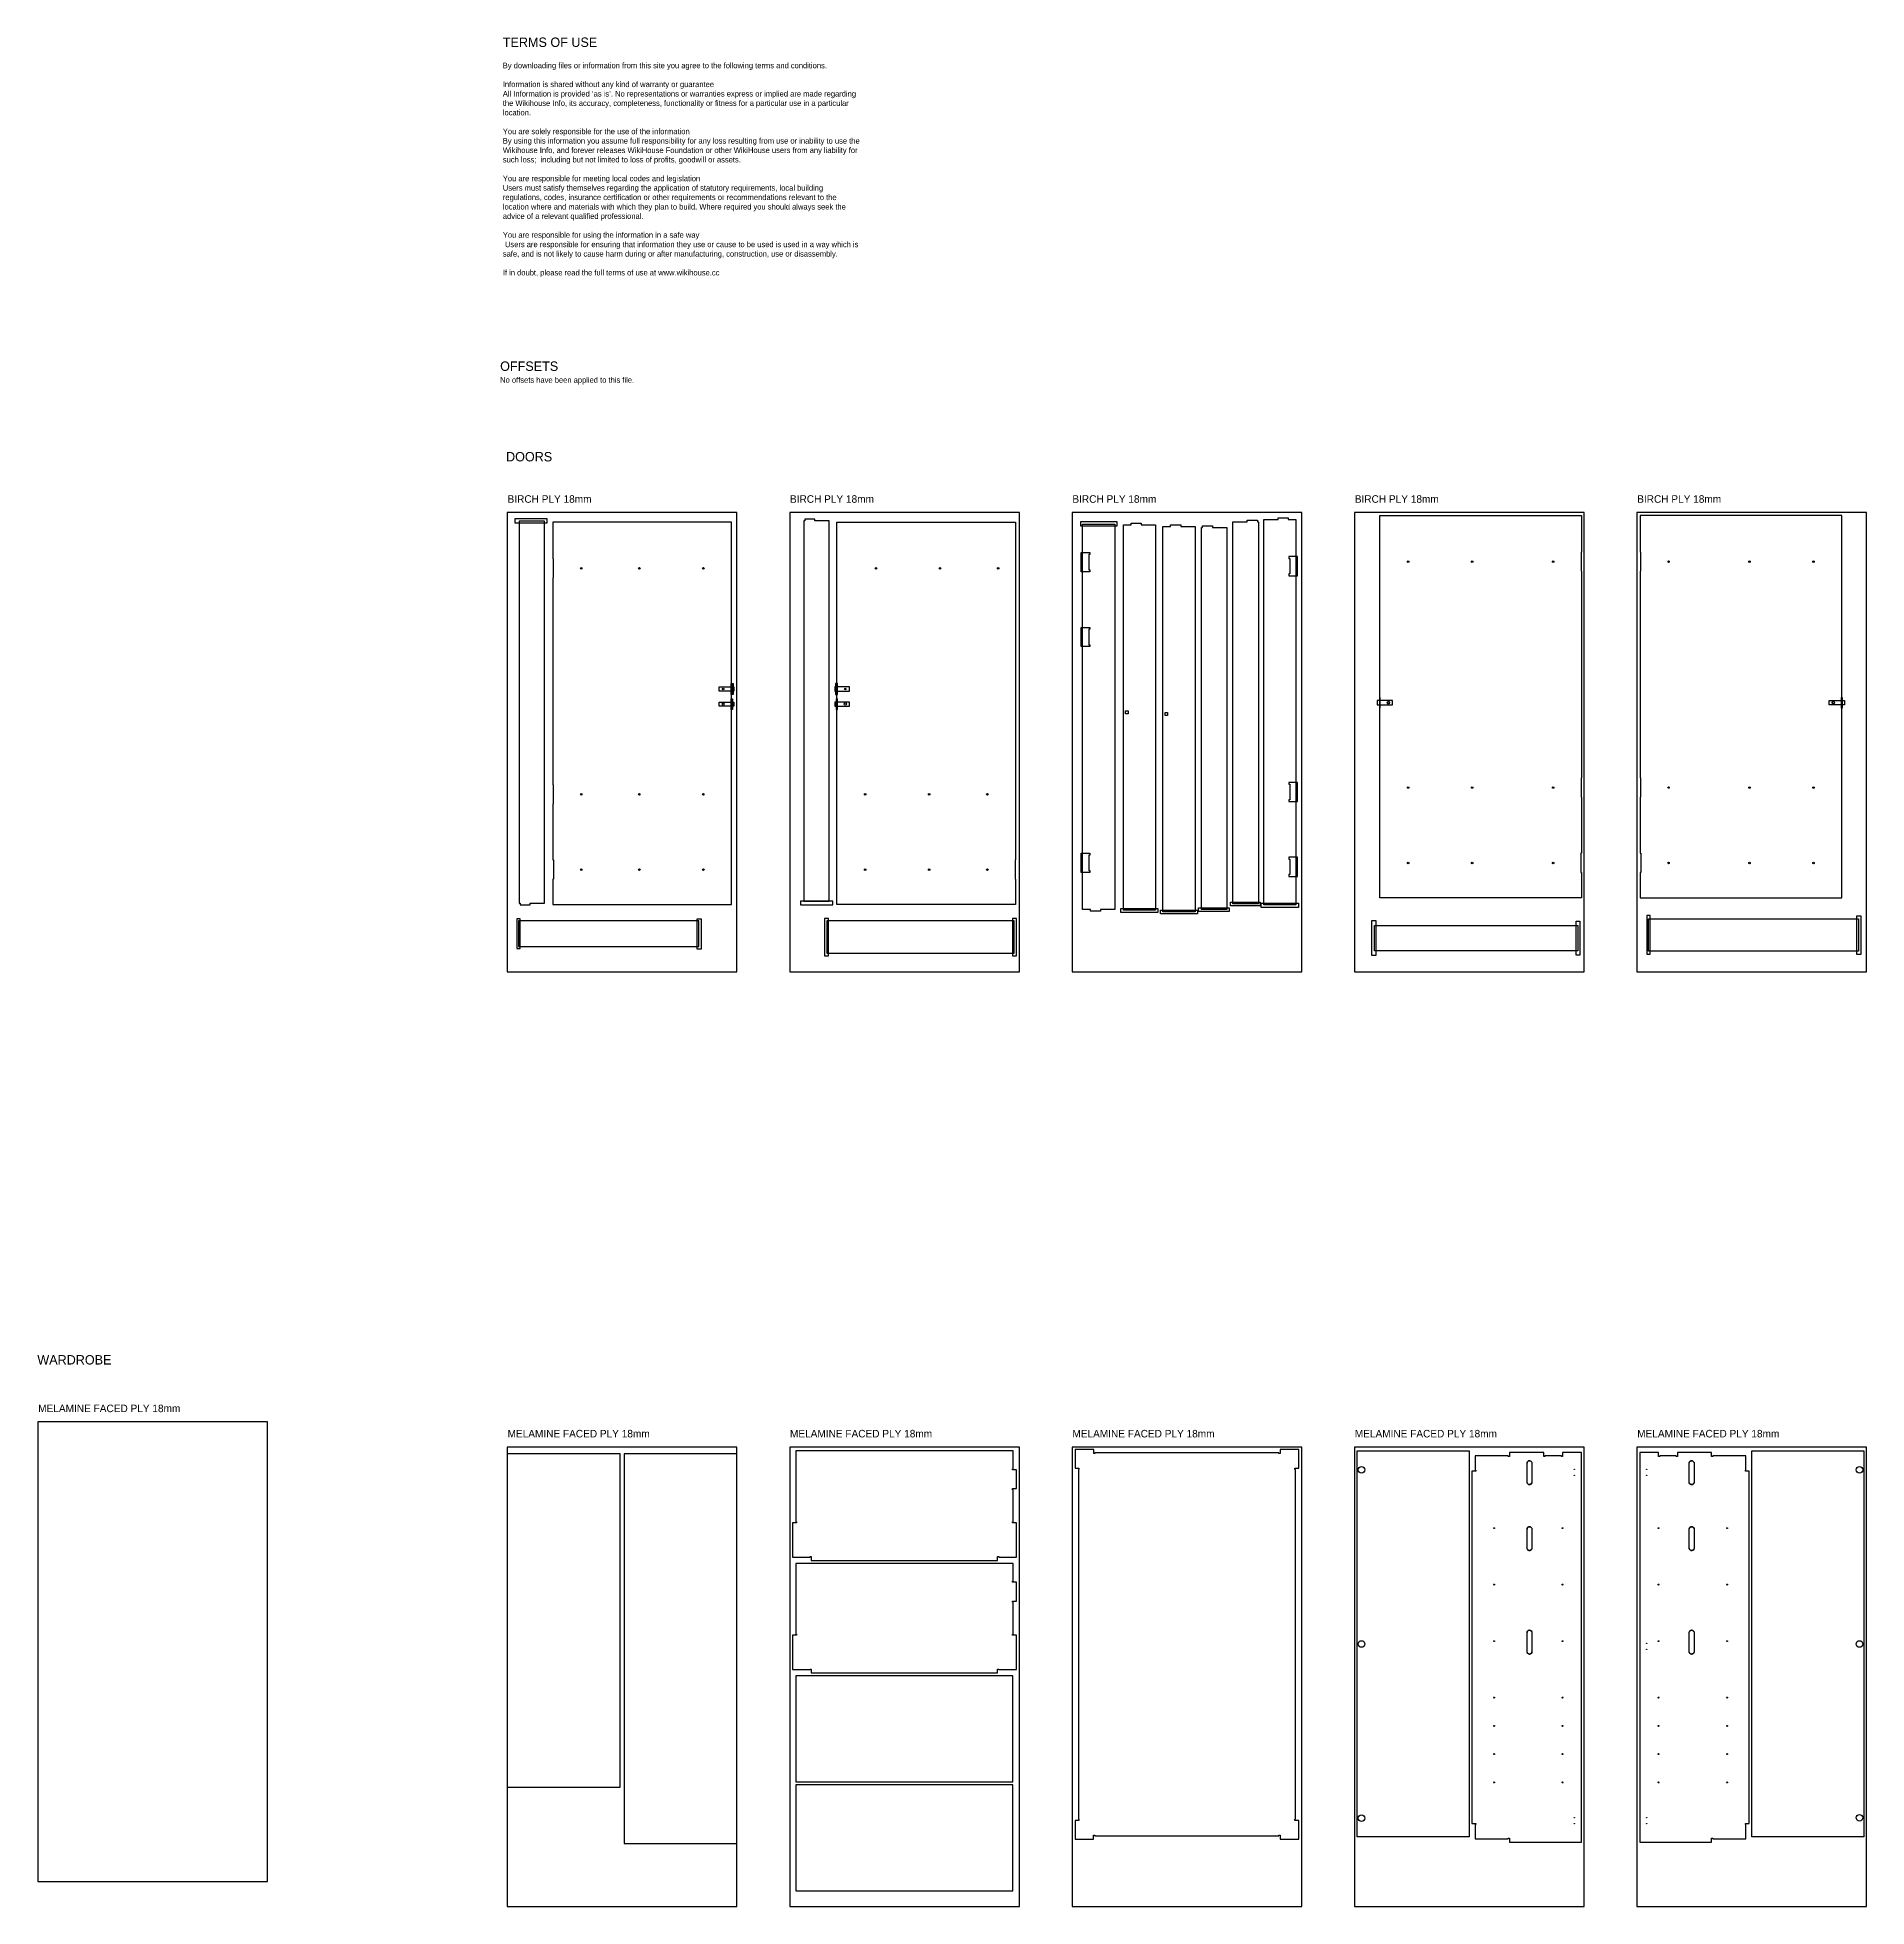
# Model space of a CAD drawing. Header units: inches. Extents: x -7356 to 15471, y -10121 to 11847.
# Drawn here: x -5344 to 4371, y 1919 to 11847 of the extents above; entities that cross this region are included whole.
import ezdxf

# ---------------------------------------------------------------- set-up
doc = ezdxf.new("R2010")
doc.units = ezdxf.units.IN
doc.header["$MEASUREMENT"] = 0
for name, color, linetype in [('000_SHEET_MelamineFacedPly18mm', 190, 'Continuous'), ('0_SHEET_BirchPly 2440x1220x18', 3, 'Continuous'), ('1_anyTOOL_1mmDEEP_INSIDE', 2, 'Continuous'), ('3_anyTOOL_CUTTHROUGH_INSIDE', 4, 'Continuous'), ('4_anyTOOL_13mmDEEP_INSIDE', 3, 'Continuous'), ('5_anyTOOL_9mmDEEP_INSIDE', 6, 'Continuous'), ('6_anyTOOL_CUTTHROUGH_OUTSIDE', 5, 'Continuous')]:
    doc.layers.add(name, color=color, linetype=linetype)

msp = doc.modelspace()

# ---------------------------------------------------------------- linework, layer by layer
at = {"layer": '000_SHEET_MelamineFacedPly18mm'}
for points in [[(-5341.6, 4493), (-5341.6, 2053), (-4121.6, 2053), (-4121.6, 4493)], [(-2848.6, 4358.8), (-2848.6, 1918.8), (-1628.6, 1918.8), (-1628.6, 4358.8)], [(-1348.6, 4358.8), (-1348.6, 1918.8), (-128.6, 1918.8), (-128.6, 4358.8)], [(151.4, 4358.8), (151.4, 1918.8), (1371.4, 1918.8), (1371.4, 4358.8)], [(1651.4, 4358.8), (1651.4, 1918.8), (2871.4, 1918.8), (2871.4, 4358.8)], [(3151.4, 4358.8), (3151.4, 1918.8), (4371.4, 1918.8), (4371.4, 4358.8)]]:
    msp.add_lwpolyline(points, close=True, dxfattribs=at)
at = {"layer": '0_SHEET_BirchPly 2440x1220x18'}
for points in [[(-2848.6, 9322.9), (-2848.6, 6882.9), (-1628.6, 6882.9), (-1628.6, 9322.9)], [(-1348.6, 9322.9), (-1348.6, 6882.9), (-128.6, 6882.9), (-128.6, 9322.9)], [(151.4, 9322.9), (151.4, 6882.9), (1371.4, 6882.9), (1371.4, 9322.9)], [(1651.4, 9322.9), (1651.4, 6882.9), (2871.4, 6882.9), (2871.4, 9322.9)], [(3151.4, 9322.9), (3151.4, 6882.9), (4371.4, 6882.9), (4371.4, 9322.9)]]:
    msp.add_lwpolyline(points, close=True, dxfattribs=at)
at = {"layer": '1_anyTOOL_1mmDEEP_INSIDE'}
for points in [[(199.2, 9110.4), (246, 9110.4), (246, 9100.4), (240, 9100.4), (240, 9018.4), (246, 9018.4), (246, 9008.4), (199.2, 9008.4), (199.2, 9110.4)], [(1348.7, 9089.7), (1301.9, 9089.7), (1301.9, 9079.7), (1307.9, 9079.7), (1307.9, 8997.7), (1301.9, 8997.7), (1301.9, 8987.7), (1348.7, 8987.7), (1348.7, 9089.7)], [(199.2, 8712.9), (246, 8712.9), (246, 8702.9), (240, 8702.9), (240, 8620.9), (246, 8620.9), (246, 8610.9), (199.2, 8610.9), (199.2, 8712.9)], [(1348.7, 7889.8), (1301.9, 7889.8), (1301.9, 7879.8), (1307.9, 7879.8), (1307.9, 7797.8), (1301.9, 7797.8), (1301.9, 7787.8), (1348.7, 7787.8), (1348.7, 7889.8)], [(199.2, 7513.1), (246, 7513.1), (246, 7503.1), (240, 7503.1), (240, 7421.1), (246, 7421.1), (246, 7411.1), (199.2, 7411.1), (199.2, 7513.1)], [(1348.7, 7492.3), (1301.9, 7492.3), (1301.9, 7482.3), (1307.9, 7482.3), (1307.9, 7400.3), (1301.9, 7400.3), (1301.9, 7390.3), (1348.7, 7390.3), (1348.7, 7492.3)]]:
    msp.add_lwpolyline(points, dxfattribs=at)
at = {"layer": '3_anyTOOL_CUTTHROUGH_INSIDE'}
for points in [[(435.1, 8253.5), (435.1, 8269.5), (448.6, 8269.5), (448.6, 8253.5)], [(645.1, 8244.7), (645.1, 8260.7), (658.6, 8260.7), (658.6, 8244.7)]]:
    msp.add_lwpolyline(points, close=True, dxfattribs=at)
for centre, radius in [((-1701.9, 8385.7), 4), ((-1052.9, 8385.7), 4), ((-1702.1, 8305.5), 6), ((-1052.6, 8305.5), 6), ((1831.6, 8312.9), 6), ((4194.3, 8312.9), 6)]:
    msp.add_circle(centre, radius, dxfattribs=at)
at = {"layer": '4_anyTOOL_13mmDEEP_INSIDE'}
for points in [[(-1659.9, 8414.2), (-1652.4, 8414.2), (-1652.4, 8357.2), (-1659.9, 8357.2)], [(-1656.9, 8414.2), (-1649.4, 8414.2), (-1649.4, 8357.2), (-1656.9, 8357.2)], [(-1097.8, 8414.2), (-1105.3, 8414.2), (-1105.3, 8357.2), (-1097.8, 8357.2)], [(-1094.8, 8414.2), (-1102.3, 8414.2), (-1102.3, 8357.2), (-1094.8, 8357.2)], [(1788.4, 8341.4), (1783.5, 8341.4), (1783.5, 8284.4), (1788.4, 8284.4)], [(4237.4, 8341.4), (4242.4, 8341.4), (4242.4, 8284.4), (4237.4, 8284.4)], [(-1659.9, 8334.2), (-1652.4, 8334.2), (-1652.4, 8277.2), (-1659.9, 8277.2)], [(-1094.8, 8334.2), (-1102.3, 8334.2), (-1102.3, 8277.2), (-1094.8, 8277.2)]]:
    msp.add_lwpolyline(points, close=True, dxfattribs=at)
for centre in [(1688.8, 4238.8), (4334, 4238.8), (1688.8, 3313.8), (4334, 3313.8), (1688.8, 2388.8), (4333.8, 2391)]:
    msp.add_circle(centre, 17.5, dxfattribs=at)
at = {"layer": '5_anyTOOL_9mmDEEP_INSIDE'}
for points in [[(-2808.3, 9268.8), (-2636.9, 9268.8), (-2636.9, 9289.1), (-2808.3, 9289.1)], [(196.3, 9253.1), (390.8, 9253.1), (390.8, 9273.6), (196.3, 9273.6)], [(-1722.9, 8396.7), (-1645.5, 8396.7), (-1645.5, 8374.7), (-1722.9, 8374.7)], [(-1031.8, 8396.7), (-1109.2, 8396.7), (-1109.2, 8374.7), (-1031.8, 8374.7)], [(-1722.9, 8316.7), (-1645.2, 8316.7), (-1645.2, 8294.7), (-1722.9, 8294.7)], [(-1031.8, 8316.7), (-1109.6, 8316.7), (-1109.6, 8294.7), (-1031.8, 8294.7)], [(1852.4, 8323.9), (1771.4, 8323.9), (1771.4, 8301.9), (1852.4, 8301.9)], [(4173.4, 8323.9), (4254.5, 8323.9), (4254.5, 8301.9), (4173.4, 8301.9)], [(-1291.5, 7238.7), (-1120.1, 7238.7), (-1120.1, 7259), (-1291.5, 7259)], [(993.6, 7252.9), (1150.5, 7252.9), (1150.5, 7233.6), (993.6, 7233.6)], [(1155.7, 7247.7), (1354.3, 7247.7), (1354.3, 7225.6), (1155.7, 7225.6)], [(-2780.5, 7165.3), (-2797.9, 7165.3), (-2797.9, 7008.4), (-2780.5, 7008.4)], [(-1839.5, 7165.9), (-1818.6, 7165.9), (-1818.6, 7004.2), (-1839.5, 7004.2)], [(-1141.9, 7167.6), (-1163, 7167.6), (-1163, 6968.8), (-1141.9, 6968.8)], [(-144.2, 7166.6), (-164.9, 7166.6), (-164.9, 6969.4), (-144.2, 6969.4)], [(410.7, 7219.5), (606.9, 7219.5), (606.9, 7199), (410.7, 7199)], [(620.5, 7210.7), (817.3, 7210.7), (817.3, 7191.4), (620.5, 7191.4)], [(822.9, 7223.1), (984.9, 7223.1), (984.9, 7203.9), (822.9, 7203.9)], [(1766.4, 7153.7), (1741.5, 7153.7), (1741.5, 6972.4), (1766.4, 6972.4)], [(2828.4, 7151.9), (2847.5, 7151.9), (2847.5, 6972), (2828.4, 6972)], [(3221.7, 7182.2), (3204.2, 7182.2), (3204.2, 6977.5), (3221.7, 6977.5)], [(4319.7, 7180.6), (4340.2, 7180.6), (4340.2, 6976.3), (4319.7, 6976.3)], [(2567.9, 4174), (2567.9, 4272.6), (2567.6, 4274.4), (2568.9, 4279.2), (2571.9, 4283.2), (2576.1, 4285.7), (2581, 4286.6), (2585.9, 4285.6), (2590, 4282.9), (2592.8, 4278.8), (2593.8, 4274.8), (2593.8, 4272.4), (2593.8, 4172.6), (2593.3, 4169.1), (2590.9, 4164.8), (2587, 4161.7), (2582.3, 4160.3), (2577.3, 4160.7), (2572.9, 4162.8), (2569.6, 4166.5), (2567.8, 4171.1)], [(2592.7, 4278.8), (2591.5, 4280.9), (2589.9, 4282.7), (2588, 4284.3), (2585.8, 4285.4), (2583.5, 4286.2), (2581, 4286.4), (2578.6, 4286.3), (2576.2, 4285.6), (2574, 4284.5), (2572.1, 4283), (2570.4, 4281.2), (2569.1, 4279.1), (2567.9, 4276.1), (2567.9, 4274.4), (2568.3, 4277.7), (2570.8, 4282), (2574.6, 4285.1), (2579.4, 4286.5), (2584.3, 4286.1), (2588.7, 4284), (2592.1, 4280.3)], [(3435.9, 4161.7), (3432, 4164.8), (3429.6, 4169.1), (3429.1, 4172.6), (3429.1, 4272.4), (3429.1, 4275.7), (3430.8, 4280.3), (3434.1, 4284), (3438.6, 4286.1), (3443.5, 4286.5), (3448.3, 4285.1), (3452.1, 4282), (3454.6, 4277.7), (3455, 4274.4), (3455.1, 4272.8), (3455, 4272.6), (3455, 4174), (3455.1, 4171.1), (3453.3, 4166.5), (3450, 4162.8), (3445.5, 4160.7), (3440.6, 4160.3)], [(3430, 4278.8), (3432.9, 4282.9), (3437, 4285.6), (3441.9, 4286.6), (3446.7, 4285.7), (3451, 4283.2), (3453.9, 4279.2), (3454.4, 4277.6), (3453.4, 4279.9), (3452, 4281.8), (3450.3, 4283.6), (3448.2, 4284.9), (3445.9, 4285.9), (3443.5, 4286.3), (3441.1, 4286.4), (3438.6, 4285.9), (3436.3, 4285.1), (3434.3, 4283.8), (3432.4, 4282.2), (3431, 4280.2), (3429.4, 4277.3), (3429.3, 4275.6)], [(2571.6, 4163.9), (2568.8, 4167.9), (2568.6, 4168.8), (2569.7, 4166.6), (2571.2, 4164.6), (2573, 4163), (2575.1, 4161.6), (2577.4, 4160.9), (2579.8, 4160.4), (2582.3, 4160.5), (2584.7, 4160.9), (2586.9, 4161.9), (2589, 4163.2), (2590.7, 4165), (2592.2, 4166.9), (2593.8, 4170.7), (2593.8, 4171.6), (2592.7, 4167.6), (2589.7, 4163.6), (2585.5, 4161), (2580.6, 4160.2), (2575.8, 4161.2)], [(3437.4, 4161), (3433.2, 4163.6), (3430.2, 4167.6), (3429.8, 4169.2), (3430.7, 4166.9), (3432.2, 4165), (3433.9, 4163.2), (3436, 4161.9), (3438.2, 4160.9), (3440.6, 4160.5), (3443.1, 4160.4), (3445.5, 4160.9), (3447.8, 4161.6), (3449.9, 4163), (3451.7, 4164.6), (3453.1, 4166.6), (3454.7, 4169.5), (3454.9, 4171.1), (3454.1, 4167.9), (3451.2, 4163.9), (3447.1, 4161.2), (3442.3, 4160.2)], [(2567.9, 3824), (2567.9, 3922.6), (2567.6, 3924.4), (2568.9, 3929.2), (2571.9, 3933.2), (2576.1, 3935.7), (2581, 3936.6), (2585.9, 3935.6), (2590, 3932.9), (2592.8, 3928.8), (2593.8, 3924.8), (2593.8, 3922.4), (2593.8, 3822.6), (2593.8, 3822.4), (2593.8, 3820.8), (2591.9, 3816.2), (2588.4, 3812.6), (2583.9, 3810.6), (2579, 3810.3), (2574.3, 3811.9), (2570.5, 3815.1), (2568.2, 3819.5), (2567.8, 3822.8)], [(2592.7, 3928.8), (2591.5, 3930.9), (2589.9, 3932.7), (2588, 3934.3), (2585.8, 3935.4), (2583.5, 3936.2), (2581, 3936.4), (2578.6, 3936.3), (2576.2, 3935.6), (2574, 3934.5), (2572.1, 3933), (2570.4, 3931.2), (2569.1, 3929.1), (2567.9, 3926.1), (2567.9, 3924.4), (2568.3, 3927.7), (2570.8, 3932), (2574.6, 3935.1), (2579.4, 3936.5), (2584.3, 3936.1), (2588.7, 3934), (2592.1, 3930.3)], [(3429.1, 3822.6), (3429.1, 3922.4), (3429.1, 3925.7), (3430.8, 3930.3), (3434.1, 3934), (3438.6, 3936.1), (3443.5, 3936.5), (3448.3, 3935.1), (3452.1, 3932), (3454.6, 3927.7), (3455, 3924.4), (3455.1, 3922.8), (3455, 3922.6), (3455, 3824), (3455.1, 3821.1), (3453.3, 3816.5), (3450, 3812.8), (3445.5, 3810.7), (3440.6, 3810.3), (3435.9, 3811.7), (3432, 3814.8), (3429.6, 3819.1)], [(3430, 3928.8), (3432.9, 3932.9), (3437, 3935.6), (3441.9, 3936.6), (3446.7, 3935.7), (3451, 3933.2), (3453.9, 3929.2), (3454.4, 3927.6), (3453.4, 3929.9), (3452, 3931.8), (3450.3, 3933.6), (3448.2, 3934.9), (3445.9, 3935.9), (3443.5, 3936.3), (3441.1, 3936.4), (3438.6, 3935.9), (3436.3, 3935.1), (3434.3, 3933.8), (3432.4, 3932.2), (3431, 3930.2), (3429.4, 3927.3), (3429.3, 3925.6)], [(2569.3, 3817.3), (2570.7, 3815.3), (2572.3, 3813.4), (2574.4, 3812.1), (2576.6, 3811), (2579, 3810.5), (2581.4, 3810.3), (2583.9, 3810.8), (2586.2, 3811.5), (2588.3, 3812.8), (2590.2, 3814.3), (2592.7, 3817.6), (2592.9, 3818.4), (2590.9, 3814.8), (2587, 3811.7), (2582.3, 3810.3), (2577.3, 3810.7), (2572.9, 3812.8), (2569.6, 3816.5)], [(3429.1, 3822.4), (3429.1, 3821.6), (3429.1, 3821.6)], [(3432.2, 3815), (3433.9, 3813.2), (3436, 3811.9), (3438.2, 3810.9), (3440.6, 3810.5), (3443.1, 3810.4), (3445.5, 3810.9), (3447.8, 3811.6), (3449.9, 3813), (3451.7, 3814.6), (3453.1, 3816.6), (3454.7, 3819.5), (3454.9, 3821.1), (3454.1, 3817.9), (3451.2, 3813.9), (3447.1, 3811.2), (3442.3, 3810.2), (3437.4, 3811), (3433.2, 3813.6)], [(2593.8, 3372.4), (2593.8, 3272.6), (2593.3, 3269.1), (2590.9, 3264.8), (2587, 3261.7), (2582.3, 3260.3), (2577.3, 3260.7), (2572.9, 3262.8), (2569.6, 3266.5), (2567.8, 3271.1), (2567.9, 3274), (2567.9, 3372.6), (2567.6, 3374.4), (2568.9, 3379.2), (2571.9, 3383.2), (2576.1, 3385.7), (2581, 3386.6), (2585.9, 3385.6), (2590, 3382.9), (2592.8, 3378.8), (2593.8, 3374.8)], [(2579.4, 3386.5), (2584.3, 3386.1), (2588.7, 3384), (2592.1, 3380.3), (2592.7, 3378.8), (2591.5, 3380.9), (2589.9, 3382.7), (2588, 3384.3), (2585.8, 3385.4), (2583.5, 3386.2), (2581, 3386.4), (2578.6, 3386.3), (2576.2, 3385.6), (2574, 3384.5), (2572.1, 3383), (2570.4, 3381.2), (2569.1, 3379.1), (2567.9, 3376.1), (2567.9, 3374.4), (2568.3, 3377.7), (2570.8, 3382), (2574.6, 3385.1)], [(3455.1, 3372.8), (3455, 3372.6), (3455, 3274), (3455.1, 3271.1), (3453.3, 3266.5), (3450, 3262.8), (3445.5, 3260.7), (3440.6, 3260.3), (3435.9, 3261.7), (3432, 3264.8), (3429.6, 3269.1), (3429.1, 3272.6), (3429.1, 3372.4), (3429.1, 3375.7), (3430.8, 3380.3), (3434.1, 3384), (3438.6, 3386.1), (3443.5, 3386.5), (3448.3, 3385.1), (3452.1, 3382), (3454.6, 3377.7), (3455, 3374.4)], [(3453.4, 3379.9), (3452, 3381.8), (3450.3, 3383.6), (3448.2, 3384.9), (3445.9, 3385.9), (3443.5, 3386.3), (3441.1, 3386.4), (3438.6, 3385.9), (3436.3, 3385.1), (3434.3, 3383.8), (3432.4, 3382.2), (3431, 3380.2), (3429.4, 3377.3), (3429.3, 3375.6), (3430, 3378.8), (3432.9, 3382.9), (3437, 3385.6), (3441.9, 3386.6), (3446.7, 3385.7), (3451, 3383.2), (3453.9, 3379.2), (3454.4, 3377.6)], [(2568.6, 3268.8), (2569.7, 3266.6), (2571.2, 3264.6), (2573, 3263), (2575.1, 3261.6), (2577.4, 3260.9), (2579.8, 3260.4), (2582.3, 3260.5), (2584.7, 3260.9), (2586.9, 3261.9), (2589, 3263.2), (2590.7, 3265), (2592.2, 3266.9), (2593.8, 3270.7), (2593.8, 3271.6), (2592.7, 3267.6), (2589.7, 3263.6), (2585.5, 3261), (2580.6, 3260.2), (2575.8, 3261.2), (2571.6, 3263.9), (2568.8, 3267.9)], [(3429.8, 3269.2), (3430.7, 3266.9), (3432.2, 3265), (3433.9, 3263.2), (3436, 3261.9), (3438.2, 3260.9), (3440.6, 3260.5), (3443.1, 3260.4), (3445.5, 3260.9), (3447.8, 3261.6), (3449.9, 3263), (3451.7, 3264.6), (3453.1, 3266.6), (3454.7, 3269.5), (3454.9, 3271.1), (3454.1, 3267.9), (3451.2, 3263.9), (3447.1, 3261.2), (3442.3, 3260.2), (3437.4, 3261), (3433.2, 3263.6), (3430.2, 3267.6)]]:
    msp.add_lwpolyline(points, close=True, dxfattribs=at)
for centre, radius in [((1936.4, 9061.9), 4), ((2276.4, 9061.9), 4), ((2706.4, 9061.9), 4), ((3319.4, 9061.9), 4), ((3749.4, 9061.9), 4), ((4089.4, 9061.9), 4), ((-2455.9, 9026.5), 4), ((-2146.9, 9026.5), 4), ((-1806.9, 9026.5), 4), ((-890.2, 9026.5), 4), ((-550.2, 9026.5), 4), ((-241.2, 9026.5), 4), ((1936.4, 7862.3), 4), ((2276.4, 7862.3), 4), ((2706.4, 7862.3), 4), ((3319.4, 7862.3), 4), ((3749.4, 7862.3), 4), ((4089.4, 7862.3), 4), ((-2455.9, 7826.6), 4), ((-2146.9, 7826.6), 4), ((-1806.9, 7826.6), 4), ((-947.8, 7826.6), 4), ((-607.8, 7826.6), 4), ((-298.8, 7826.6), 4), ((1936.4, 7462.1), 4), ((2276.4, 7462.1), 4), ((2706.4, 7462.1), 4), ((3319.4, 7462.1), 4), ((3749.4, 7462.1), 4), ((4089.4, 7462.1), 4), ((-2455.9, 7426.5), 4), ((-2146.9, 7426.5), 4), ((-1806.9, 7426.5), 4), ((-947.8, 7426.5), 4), ((-607.8, 7426.5), 4), ((-298.8, 7426.5), 4), ((2819.4, 4241.8), 1), ((2819.4, 4209.8), 1), ((3203.4, 4241.8), 1), ((3203.4, 4209.8), 1), ((2392.4, 3928.8), 2.5), ((2756.4, 3928.8), 2.5), ((3266.4, 3928.8), 2.5), ((3630.4, 3928.8), 2.5), ((2392.4, 3628.8), 2.5), ((2756.4, 3628.8), 2.5), ((3266.4, 3628.8), 2.5), ((3630.4, 3628.8), 2.5), ((2392.4, 3328.8), 2.5), ((2756.4, 3328.8), 2.5), ((3203.4, 3316.8), 1), ((3203.4, 3284.8), 1), ((3266.4, 3328.8), 2.5), ((3630.4, 3328.8), 2.5), ((2392.4, 3028.8), 2.5), ((2756.4, 3028.8), 2.5), ((3266.4, 3028.8), 2.5), ((3630.4, 3028.8), 2.5), ((2392.4, 2878.8), 2.5), ((2756.4, 2878.8), 2.5), ((3266.4, 2878.8), 2.5), ((3630.4, 2878.8), 2.5), ((2392.4, 2728.8), 2.5), ((2756.4, 2728.8), 2.5), ((3266.4, 2728.8), 2.5), ((3630.4, 2728.8), 2.5), ((2392.4, 2578.8), 2.5), ((2756.4, 2578.8), 2.5), ((3266.4, 2578.8), 2.5), ((3630.4, 2578.8), 2.5), ((2819.4, 2391.8), 1), ((3203.4, 2391.8), 1), ((2819.4, 2359.8), 1), ((3203.4, 2359.8), 1)]:
    msp.add_circle(centre, radius, dxfattribs=at)
at = {"layer": '6_anyTOOL_CUTTHROUGH_OUTSIDE'}
for points in [[(-2650.8, 9277.8), (-2785.9, 9277.8), (-2785.9, 7248.8), (-2780.9, 7248.8), (-2780.9, 7239.8), (-2726.9, 7239.8), (-2726.9, 7248.8), (-2650.8, 7248.8)], [(-1656.9, 9272.4), (-2605.9, 9272.4), (-2605.9, 9077.4), (-2604.9, 9077.4), (-2604.9, 8975.4), (-2605.9, 8975.4), (-2605.9, 7877.6), (-2604.9, 7877.6), (-2604.9, 7775.6), (-2605.8, 7775.6), (-2605.9, 7477.6), (-2603.9, 7477.6), (-2603.9, 7375.6), (-2605.9, 7375.6), (-2605.9, 7240.4), (-1656.9, 7240.4), (-1656.9, 8277.2), (-1656.9, 8334.2), (-1656.9, 8357.2), (-1656.9, 8414.2)], [(-1138.2, 9279), (-1214.3, 9279), (-1214.3, 9288), (-1268.3, 9288), (-1268.3, 9279), (-1273.3, 9279), (-1273.3, 7259), (-1138.2, 7259)], [(-1097.8, 9272.4), (-148.8, 9272.4), (-148.8, 9077.4), (-149.8, 9077.4), (-149.8, 8975.4), (-148.8, 8975.4), (-148.8, 7877.6), (-149.8, 7877.6), (-149.8, 7775.6), (-148.9, 7775.6), (-148.8, 7477.6), (-150.8, 7477.6), (-150.8, 7375.6), (-148.8, 7375.6), (-148.8, 7240.4), (-1097.8, 7240.4), (-1097.8, 8277.2), (-1097.8, 8334.2), (-1097.8, 8357.2), (-1097.8, 8414.2)], [(302.5, 7215.1), (302.5, 7206.1), (248.5, 7206.1), (248.5, 7215.1), (207.5, 7215.1), (207.5, 7411.1), (207.5, 7513.1), (207.5, 8610.9), (207.5, 8712.9), (207.5, 9010.9), (207.5, 9107.9), (207.5, 9253.1), (207.5, 9262.1), (378.6, 9262.1), (378.6, 9253.1), (378.6, 7215.1)], [(423.8, 7210.5), (423.8, 7219.5), (423.8, 9257.5), (464.8, 9257.5), (464.8, 9266.5), (518.8, 9266.5), (518.8, 9257.5), (594.9, 9257.5), (594.9, 7219.5), (594.9, 7210.5)], [(633.8, 7201.7), (633.8, 7210.7), (633.8, 9248.7), (674.8, 9248.7), (674.8, 9257.7), (728.8, 9257.7), (728.8, 9248.7), (804.9, 9248.7), (804.9, 7210.7), (804.9, 7201.7)], [(838.4, 7214.1), (838.4, 7223.1), (838.4, 9243.1), (843.4, 9243.1), (843.4, 9252.1), (897.4, 9252.1), (897.4, 9243.1), (973.5, 9243.1), (973.5, 7223.1), (973.5, 7214.1)], [(1005.6, 7243.9), (1005.6, 7252.9), (1005.6, 9272.9), (1081.7, 9272.9), (1081.7, 9281.9), (1135.7, 9281.9), (1135.7, 9272.9), (1140.7, 9272.9), (1140.7, 7252.9), (1140.7, 7243.9)], [(1169.3, 7238.7), (1169.3, 7247.7), (1169.3, 9285.7), (1245.4, 9285.7), (1245.4, 9294.7), (1299.4, 9294.7), (1299.4, 9285.7), (1340.4, 9285.7), (1340.4, 9089.7), (1340.4, 8987.7), (1340.4, 7889.8), (1340.4, 7787.8), (1340.4, 7489.8), (1340.4, 7392.8), (1340.4, 7247.7), (1340.4, 7238.7)], [(1786.4, 8284.4), (1786.4, 8341.4), (1786.4, 9307.9), (2856.4, 9307.9), (2856.4, 9112.9), (2855.4, 9112.9), (2855.4, 9010.9), (2856.4, 9010.9), (2856.4, 7913.1), (2855.4, 7913.1), (2855.4, 7811.1), (2856.4, 7811.1), (2856.4, 7513.1), (2854.4, 7513.1), (2854.4, 7411.1), (2856.4, 7411.1), (2856.4, 7275.9), (1786.4, 7275.9)], [(4239.4, 8284.4), (4239.4, 8341.4), (4239.4, 9307.9), (3169.4, 9307.9), (3169.4, 9112.9), (3170.4, 9112.9), (3170.4, 9010.9), (3169.4, 9010.9), (3169.4, 7913.1), (3170.4, 7913.1), (3170.4, 7811.1), (3169.4, 7811.1), (3169.4, 7513.1), (3171.4, 7513.1), (3171.4, 7411.1), (3169.4, 7411.1), (3169.4, 7275.9), (4239.4, 7275.9)], [(1826.1, 8309.6), (1825.3, 8314.4), (1828.2, 8318.4), (1833.1, 8319.2), (1837.1, 8316.3), (1837.9, 8311.4), (1835, 8307.4), (1830.1, 8306.7)], [(1833.4, 8306.8), (1837.3, 8309.9), (1837.8, 8314.8), (1834.7, 8318.6), (1829.8, 8319.1), (1825.9, 8316), (1825.4, 8311.1), (1828.5, 8307.3)], [(4199.8, 8309.6), (4200.5, 8314.4), (4197.6, 8318.4), (4192.8, 8319.2), (4188.8, 8316.3), (4188, 8311.4), (4190.9, 8307.4), (4195.8, 8306.7)], [(4192.4, 8306.8), (4188.6, 8309.9), (4188.1, 8314.8), (4191.2, 8318.6), (4196.1, 8319.1), (4199.9, 8316), (4200.4, 8311.1), (4197.3, 8307.3)], [(-1830.5, 7154), (-2789.5, 7154), (-2789.5, 7018.9), (-1830.5, 7018.9)], [(-155.9, 7154), (-1150.9, 7154), (-1150.9, 6982.9), (-155.9, 6982.9)], [(4319.7, 7164.8), (4328.7, 7164.8), (4328.7, 6993.7), (4319.7, 6993.7), (3221.7, 6993.7), (3212.7, 6993.7), (3212.7, 7164.8), (3221.7, 7164.8)], [(1757.4, 7130.5), (1766.4, 7130.5), (2828.4, 7130.5), (2837.4, 7130.5), (2837.4, 6995.4), (2828.4, 6995.4), (1766.4, 6995.4), (1757.4, 6995.4)], [(-2248.6, 4324), (-2848.6, 4324), (-2848.6, 2554), (-2248.6, 2554)], [(-1628.6, 4324), (-2228.6, 4324), (-2228.6, 2254), (-1628.6, 2254)], [(-165.1, 4132.8), (-165.1, 4138.8), (-144.1, 4138.8), (-144.1, 4238.8), (-165.1, 4238.8), (-165.1, 4244.8), (-162.1, 4244.8), (-162.1, 4338.8), (-1315.1, 4338.8), (-1315.1, 3962.8), (-1312.1, 3962.8), (-1312.1, 3956.8), (-1333.1, 3956.8), (-1333.1, 3774.8), (-1240.5, 3774.8), (-1240.5, 3777.8), (-1234.5, 3777.8), (-1234.5, 3756.8), (-244.1, 3756.8), (-244.1, 3777.8), (-238.1, 3777.8), (-238.1, 3774.8), (-144.1, 3774.8), (-144.1, 3956.8), (-165.1, 3956.8), (-165.1, 3962.8), (-162.1, 3962.8), (-162.1, 4132.8)], [(1337.9, 4240.8), (1334.9, 4240.8), (1334.9, 4246.8), (1355.9, 4246.8), (1355.9, 4346.8), (1255.9, 4346.8), (1255.9, 4325.8), (1249.9, 4325.8), (1249.9, 4328.8), (272.9, 4328.8), (272.9, 4325.8), (266.9, 4325.8), (266.9, 4346.8), (166.9, 4346.8), (166.9, 4246.8), (187.9, 4246.8), (187.9, 4240.8), (184.9, 4240.8), (184.9, 2382.8), (187.9, 2382.8), (187.9, 2376.8), (166.9, 2376.8), (166.9, 2276.8), (265.5, 2276.8), (265.5, 2297.8), (271.5, 2297.8), (271.5, 2294.8), (1249.9, 2294.8), (1249.9, 2297.8), (1255.9, 2297.8), (1255.9, 2276.8), (1355.9, 2276.8), (1355.9, 2376.8), (1334.9, 2376.8), (1334.9, 2382.8), (1337.9, 2382.8)], [(1666.4, 4338.8), (2260.9, 4338.8), (2260.9, 2288.8), (1666.4, 2288.8)], [(2856.4, 4330.8), (2756.4, 4330.8), (2756.4, 4309.8), (2750.4, 4309.8), (2750.4, 4312.8), (2662.4, 4312.8), (2662.4, 4309.8), (2656.4, 4309.8), (2656.4, 4330.8), (2474.4, 4330.8), (2474.4, 4309.8), (2468.4, 4309.8), (2468.4, 4312.8), (2292.4, 4312.8), (2292.4, 4236.8), (2295.4, 4236.8), (2295.4, 4230.8), (2274.4, 4230.8), (2274.4, 2360.8), (2295.4, 2360.8), (2295.4, 2354.8), (2292.4, 2354.8), (2292.4, 2278.8), (2468.4, 2278.8), (2468.4, 2281.8), (2474.4, 2281.8), (2474.4, 2260.8), (2856.4, 2260.8)], [(3748.4, 4230.8), (3727.4, 4230.8), (3727.4, 4236.8), (3730.4, 4236.8), (3730.4, 4312.8), (3554.4, 4312.8), (3554.4, 4309.8), (3548.4, 4309.8), (3548.4, 4330.8), (3366.4, 4330.8), (3366.4, 4309.8), (3360.4, 4309.8), (3360.4, 4312.8), (3272.4, 4312.8), (3272.4, 4309.8), (3266.4, 4309.8), (3266.4, 4330.8), (3166.4, 4330.8), (3166.4, 2260.8), (3548.4, 2260.8), (3548.4, 2281.8), (3554.4, 2281.8), (3554.4, 2278.8), (3730.4, 2278.8), (3730.4, 2354.8), (3727.4, 2354.8), (3727.4, 2360.8), (3748.4, 2360.8)], [(3761.9, 4338.8), (4356.4, 4338.8), (4356.4, 2288.8), (3761.9, 2288.8)], [(1703.7, 4248.2), (1701.8, 4250.9), (1700.9, 4251.6), (1703.2, 4249.2)], [(-165.1, 3535.8), (-165.1, 3541.8), (-144.1, 3541.8), (-144.1, 3641.8), (-165.1, 3641.8), (-165.1, 3647.8), (-162.1, 3647.8), (-162.1, 3741.8), (-1315.1, 3741.8), (-1315.1, 3365.8), (-1312.1, 3365.8), (-1312.1, 3359.8), (-1333.1, 3359.8), (-1333.1, 3177.8), (-1240.5, 3177.8), (-1240.5, 3180.8), (-1234.5, 3180.8), (-1234.5, 3159.8), (-244.1, 3159.8), (-244.1, 3180.8), (-238.1, 3180.8), (-238.1, 3177.8), (-144.1, 3177.8), (-144.1, 3359.8), (-165.1, 3359.8), (-165.1, 3365.8), (-162.1, 3365.8), (-162.1, 3535.8)], [(-162.8, 3144.8), (-1315.8, 3144.8), (-1315.8, 2580.8), (-162.8, 2580.8)], [(-162.8, 2565.8), (-1315.8, 2565.8), (-1315.8, 2001.8), (-162.8, 2001.8)]]:
    msp.add_lwpolyline(points, close=True, dxfattribs=at)

# ---------------------------------------------------------------- texts
at = {"layer": '000_SHEET_MelamineFacedPly18mm', "attachment_point": 1}
for s, width, gutter_width, insert, char_height in [('{\\H2.5x;WARDROBE}', 1891.474, 1, (-5344.7, 4848), 20), ('MELAMINE FACED PLY 18mm', 1103.747, 200, (-5340, 4585), 40), ('MELAMINE FACED PLY 18mm', 1103.747, 200, (-2847, 4450.8), 40), ('MELAMINE FACED PLY 18mm', 1103.747, 200, (-1347, 4450.8), 40), ('MELAMINE FACED PLY 18mm', 1103.747, 200, (153, 4450.8), 40), ('MELAMINE FACED PLY 18mm', 1103.747, 200, (1653, 4450.8), 40), ('MELAMINE FACED PLY 18mm', 1103.747, 200, (3153, 4450.8), 40)]:
    msp.add_mtext_dynamic_manual_height_columns(s, width=width, gutter_width=gutter_width, heights=[0], dxfattribs=dict(at, insert=insert, char_height=char_height))
at = {"layer": '0_SHEET_BirchPly 2440x1220x18', "attachment_point": 1}
for s, width, gutter_width, insert, char_height in [('{\\H2.5x;TERMS OF USE\\P\\H0.6x;\\PBy downloading files or information from this site you agree to the following terms and conditions.\\P\\PInformation is shared without any kind of warranty or guarantee\\PAll Information is provided \\fArial|b0|i0|c0|p0;‘\\Ftxt|c0;as is\\fArial|b0|i0|c0|p0;’\\Ftxt|c0;. No representations or warranties express or implied are made regarding the Wikihouse Info, its accuracy, completeness, functionality or fitness for a particular use in a particular location.  \\P\\PYou are solely responsible for the use of the information\\PBy using this information you assume full responsibility for any loss resulting from use or inability to use the Wikihouse Info, and forever releases WikiHouse Foundation or other WikiHouse users from any liability for such loss;  including but not limited to loss of profits, goodwill or assets.\\P\\PYou are responsible for meeting local codes and legislation\\PUsers must satisfy themselves regarding the application of statutory requirements, local building regulations, codes, insurance certification or other requirements or recommendations relevant to the location where and materials with which they plan to build. Where required you should always seek the advice of a relevant qualified professional.\\P\\PYou are responsible for using the information in a safe way\\P Users are responsible for ensuring that information they use or cause to be used is used in a way which is safe, and is not likely to cause harm during or after manufacturing, construction, use or disassembly.\\P\\PIf in doubt, please read the full terms of use at www.wikihouse.cc}', 1891.474, 1, (-2872.2, 11845.9), 20), ('{\\H2.5x;OFFSETS\\H0.6x;\\PNo offsets have been applied to this file.}', 1891.474, 1, (-2886.4, 10125.4), 20), ('{\\H2.5x;DOORS}', 1891.474, 1, (-2855.2, 9644.6), 20), ('BIRCH PLY 18mm', 871.788, 200, (-2847, 9414.9), 40), ('BIRCH PLY 18mm', 871.788, 200, (-1347, 9414.9), 40), ('BIRCH PLY 18mm', 871.788, 200, (153, 9414.9), 40), ('BIRCH PLY 18mm', 871.788, 200, (1653, 9414.9), 40), ('BIRCH PLY 18mm', 871.788, 200, (3153, 9414.9), 40)]:
    msp.add_mtext_dynamic_manual_height_columns(s, width=width, gutter_width=gutter_width, heights=[0], dxfattribs=dict(at, insert=insert, char_height=char_height))

doc.saveas('drawing.dxf')
